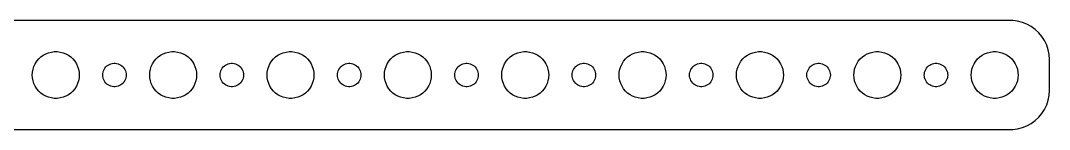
# Model space of a CAD drawing. Header units: metres. Extents: x -254 to 254, y -7 to 7.
# Drawn here: x 123 to 254.5, y -7 to 7 of the extents above; entities that cross this region are included whole.
import ezdxf

# ---------------------------------------------------------------- set-up
doc = ezdxf.new("R2010")
doc.units = ezdxf.units.M

msp = doc.modelspace()

# ---------------------------------------------------------------- linework, layer by layer
for p, q in [((249.814, 6.99013), (-249.814, 6.99013)), ((250.437, 6.91142), (249.814, 6.99013)), ((251.045, 6.75528), (250.437, 6.91142)), ((251.629, 6.52412), (251.045, 6.75528)), ((252.179, 6.22163), (251.629, 6.52412)), ((252.687, 5.85255), (252.179, 6.22163)), ((253.145, 5.42273), (252.687, 5.85255)), ((253.545, 4.93892), (253.145, 5.42273)), ((253.882, 4.40877), (253.545, 4.93892)), ((254.149, 3.84062), (253.882, 4.40877)), ((125.893, 2.53297), (126.223, 2.71448)), ((126.223, 2.71448), (126.573, 2.85316)), ((126.573, 2.85316), (126.938, 2.94685)), ((126.938, 2.94685), (127.312, 2.99408)), ((127.312, 2.99408), (127.688, 2.99408)), ((127.688, 2.99408), (128.062, 2.94685)), ((128.062, 2.94685), (128.427, 2.85316)), ((128.427, 2.85316), (128.777, 2.71448)), ((128.777, 2.71448), (129.107, 2.53297)), ((140.893, 2.53297), (141.223, 2.71448)), ((141.223, 2.71448), (141.573, 2.85316)), ((141.573, 2.85316), (141.938, 2.94685)), ((141.938, 2.94685), (142.312, 2.99408)), ((142.312, 2.99408), (142.688, 2.99408)), ((142.688, 2.99408), (143.062, 2.94685)), ((143.062, 2.94685), (143.427, 2.85316)), ((143.427, 2.85316), (143.777, 2.71448)), ((143.777, 2.71448), (144.107, 2.53297)), ((155.893, 2.53297), (156.223, 2.71448)), ((156.223, 2.71448), (156.573, 2.85316)), ((156.573, 2.85316), (156.938, 2.94685)), ((156.938, 2.94685), (157.312, 2.99408)), ((157.312, 2.99408), (157.688, 2.99408)), ((157.688, 2.99408), (158.062, 2.94685)), ((158.062, 2.94685), (158.427, 2.85316)), ((158.427, 2.85316), (158.777, 2.71448)), ((158.777, 2.71448), (159.107, 2.53297)), ((170.893, 2.53297), (171.223, 2.71448)), ((171.223, 2.71448), (171.573, 2.85316)), ((171.573, 2.85316), (171.938, 2.94685)), ((171.938, 2.94685), (172.312, 2.99408)), ((172.312, 2.99408), (172.688, 2.99408)), ((172.688, 2.99408), (173.062, 2.94685)), ((173.062, 2.94685), (173.427, 2.85316)), ((173.427, 2.85316), (173.777, 2.71448)), ((173.777, 2.71448), (174.107, 2.53297)), ((185.893, 2.53297), (186.223, 2.71448)), ((186.223, 2.71448), (186.573, 2.85316)), ((186.573, 2.85316), (186.938, 2.94685)), ((186.938, 2.94685), (187.312, 2.99408)), ((187.312, 2.99408), (187.688, 2.99408)), ((187.688, 2.99408), (188.062, 2.94685)), ((188.062, 2.94685), (188.427, 2.85316)), ((188.427, 2.85316), (188.777, 2.71448)), ((188.777, 2.71448), (189.107, 2.53297)), ((200.893, 2.53297), (201.223, 2.71448)), ((201.223, 2.71448), (201.573, 2.85316)), ((201.573, 2.85316), (201.938, 2.94685)), ((201.938, 2.94685), (202.312, 2.99408)), ((202.312, 2.99408), (202.688, 2.99408)), ((202.688, 2.99408), (203.062, 2.94685)), ((203.062, 2.94685), (203.427, 2.85316)), ((203.427, 2.85316), (203.777, 2.71448)), ((203.777, 2.71448), (204.107, 2.53297)), ((215.893, 2.53297), (216.223, 2.71448)), ((216.223, 2.71448), (216.573, 2.85316)), ((216.573, 2.85316), (216.938, 2.94685)), ((216.938, 2.94685), (217.312, 2.99408)), ((217.312, 2.99408), (217.688, 2.99408)), ((217.688, 2.99408), (218.062, 2.94685)), ((218.062, 2.94685), (218.427, 2.85316)), ((218.427, 2.85316), (218.777, 2.71448)), ((218.777, 2.71448), (219.107, 2.53297)), ((230.893, 2.53297), (231.223, 2.71448)), ((231.223, 2.71448), (231.573, 2.85316)), ((231.573, 2.85316), (231.938, 2.94685)), ((231.938, 2.94685), (232.312, 2.99408)), ((232.312, 2.99408), (232.688, 2.99408)), ((232.688, 2.99408), (233.062, 2.94685)), ((233.062, 2.94685), (233.427, 2.85316)), ((233.427, 2.85316), (233.777, 2.71448)), ((233.777, 2.71448), (234.107, 2.53297)), ((245.893, 2.53297), (246.223, 2.71448)), ((246.223, 2.71448), (246.573, 2.85316)), ((246.573, 2.85316), (246.938, 2.94685)), ((246.938, 2.94685), (247.312, 2.99408)), ((247.312, 2.99408), (247.688, 2.99408)), ((247.688, 2.99408), (248.062, 2.94685)), ((248.062, 2.94685), (248.427, 2.85316)), ((248.427, 2.85316), (248.777, 2.71448)), ((248.777, 2.71448), (249.107, 2.53297)), ((254.343, 3.24344), (254.149, 3.84062)), ((254.461, 2.62666), (254.343, 3.24344)), ((124.711, 1.10437), (124.871, 1.44525)), ((124.871, 1.44525), (125.073, 1.76335)), ((125.073, 1.76335), (125.313, 2.05363)), ((125.313, 2.05363), (125.588, 2.31154)), ((125.588, 2.31154), (125.893, 2.53297)), ((129.107, 2.53297), (129.412, 2.31154)), ((129.412, 2.31154), (129.687, 2.05363)), ((129.687, 2.05363), (129.927, 1.76335)), ((129.927, 1.76335), (130.129, 1.44525)), ((130.129, 1.44525), (130.289, 1.10437)), ((134.196, 1.26648), (134.361, 1.35724)), ((134.361, 1.35724), (134.536, 1.42657)), ((134.536, 1.42657), (134.719, 1.47342)), ((134.719, 1.47342), (134.906, 1.49704)), ((134.906, 1.49704), (135.094, 1.49704)), ((135.094, 1.49704), (135.281, 1.47342)), ((135.281, 1.47342), (135.464, 1.42657)), ((135.464, 1.42657), (135.639, 1.35724)), ((135.639, 1.35724), (135.804, 1.26648)), ((139.711, 1.10437), (139.871, 1.44525)), ((139.871, 1.44525), (140.073, 1.76335)), ((140.073, 1.76335), (140.313, 2.05363)), ((140.313, 2.05363), (140.588, 2.31154)), ((140.588, 2.31154), (140.893, 2.53297)), ((144.107, 2.53297), (144.412, 2.31154)), ((144.412, 2.31154), (144.687, 2.05363)), ((144.687, 2.05363), (144.927, 1.76335)), ((144.927, 1.76335), (145.129, 1.44525)), ((145.129, 1.44525), (145.289, 1.10437)), ((149.196, 1.26648), (149.361, 1.35724)), ((149.361, 1.35724), (149.536, 1.42657)), ((149.536, 1.42657), (149.719, 1.47342)), ((149.719, 1.47342), (149.906, 1.49704)), ((149.906, 1.49704), (150.094, 1.49704)), ((150.094, 1.49704), (150.281, 1.47342)), ((150.281, 1.47342), (150.464, 1.42657)), ((150.464, 1.42657), (150.639, 1.35724)), ((150.639, 1.35724), (150.804, 1.26648)), ((154.711, 1.10437), (154.871, 1.44525)), ((154.871, 1.44525), (155.073, 1.76335)), ((155.073, 1.76335), (155.313, 2.05363)), ((155.313, 2.05363), (155.588, 2.31154)), ((155.588, 2.31154), (155.893, 2.53297)), ((159.107, 2.53297), (159.412, 2.31154)), ((159.412, 2.31154), (159.687, 2.05363)), ((159.687, 2.05363), (159.927, 1.76335)), ((159.927, 1.76335), (160.129, 1.44525)), ((160.129, 1.44525), (160.289, 1.10437)), ((164.196, 1.26648), (164.361, 1.35724)), ((164.361, 1.35724), (164.536, 1.42657)), ((164.536, 1.42657), (164.719, 1.47342)), ((164.719, 1.47342), (164.906, 1.49704)), ((164.906, 1.49704), (165.094, 1.49704)), ((165.094, 1.49704), (165.281, 1.47342)), ((165.281, 1.47342), (165.464, 1.42657)), ((165.464, 1.42657), (165.639, 1.35724)), ((165.639, 1.35724), (165.804, 1.26648)), ((169.711, 1.10437), (169.871, 1.44525)), ((169.871, 1.44525), (170.073, 1.76335)), ((170.073, 1.76335), (170.313, 2.05363)), ((170.313, 2.05363), (170.588, 2.31154)), ((170.588, 2.31154), (170.893, 2.53297)), ((174.107, 2.53297), (174.412, 2.31154)), ((174.412, 2.31154), (174.687, 2.05363)), ((174.687, 2.05363), (174.927, 1.76335)), ((174.927, 1.76335), (175.129, 1.44525)), ((175.129, 1.44525), (175.289, 1.10437)), ((179.196, 1.26648), (179.361, 1.35724)), ((179.361, 1.35724), (179.536, 1.42657)), ((179.536, 1.42657), (179.719, 1.47342)), ((179.719, 1.47342), (179.906, 1.49704)), ((179.906, 1.49704), (180.094, 1.49704)), ((180.094, 1.49704), (180.281, 1.47342)), ((180.281, 1.47342), (180.464, 1.42657)), ((180.464, 1.42657), (180.639, 1.35724)), ((180.639, 1.35724), (180.804, 1.26648)), ((184.711, 1.10437), (184.871, 1.44525)), ((184.871, 1.44525), (185.073, 1.76335)), ((185.073, 1.76335), (185.313, 2.05363)), ((185.313, 2.05363), (185.588, 2.31154)), ((185.588, 2.31154), (185.893, 2.53297)), ((189.107, 2.53297), (189.412, 2.31154)), ((189.412, 2.31154), (189.687, 2.05363)), ((189.687, 2.05363), (189.927, 1.76335)), ((189.927, 1.76335), (190.129, 1.44525)), ((190.129, 1.44525), (190.289, 1.10437)), ((194.196, 1.26648), (194.361, 1.35724)), ((194.361, 1.35724), (194.536, 1.42657)), ((194.536, 1.42657), (194.719, 1.47342)), ((194.719, 1.47342), (194.906, 1.49704)), ((194.906, 1.49704), (195.094, 1.49704)), ((195.094, 1.49704), (195.281, 1.47342)), ((195.281, 1.47342), (195.464, 1.42657)), ((195.464, 1.42657), (195.639, 1.35724)), ((195.639, 1.35724), (195.804, 1.26648)), ((199.711, 1.10437), (199.871, 1.44525)), ((199.871, 1.44525), (200.073, 1.76335)), ((200.073, 1.76335), (200.313, 2.05363)), ((200.313, 2.05363), (200.588, 2.31154)), ((200.588, 2.31154), (200.893, 2.53297)), ((204.107, 2.53297), (204.412, 2.31154)), ((204.412, 2.31154), (204.687, 2.05363)), ((204.687, 2.05363), (204.927, 1.76335)), ((204.927, 1.76335), (205.129, 1.44525)), ((205.129, 1.44525), (205.289, 1.10437)), ((209.196, 1.26648), (209.361, 1.35724)), ((209.361, 1.35724), (209.536, 1.42657)), ((209.536, 1.42657), (209.719, 1.47342)), ((209.719, 1.47342), (209.906, 1.49704)), ((209.906, 1.49704), (210.094, 1.49704)), ((210.094, 1.49704), (210.281, 1.47342)), ((210.281, 1.47342), (210.464, 1.42657)), ((210.464, 1.42657), (210.639, 1.35724)), ((210.639, 1.35724), (210.804, 1.26648)), ((214.711, 1.10437), (214.871, 1.44525)), ((214.871, 1.44525), (215.073, 1.76335)), ((215.073, 1.76335), (215.313, 2.05363)), ((215.313, 2.05363), (215.588, 2.31154)), ((215.588, 2.31154), (215.893, 2.53297)), ((219.107, 2.53297), (219.412, 2.31154)), ((219.412, 2.31154), (219.687, 2.05363)), ((219.687, 2.05363), (219.927, 1.76335)), ((219.927, 1.76335), (220.129, 1.44525)), ((220.129, 1.44525), (220.289, 1.10437)), ((224.196, 1.26648), (224.361, 1.35724)), ((224.361, 1.35724), (224.536, 1.42657)), ((224.536, 1.42657), (224.719, 1.47342)), ((224.719, 1.47342), (224.906, 1.49704)), ((224.906, 1.49704), (225.094, 1.49704)), ((225.094, 1.49704), (225.281, 1.47342)), ((225.281, 1.47342), (225.464, 1.42657)), ((225.464, 1.42657), (225.639, 1.35724)), ((225.639, 1.35724), (225.804, 1.26648)), ((229.711, 1.10437), (229.871, 1.44525)), ((229.871, 1.44525), (230.073, 1.76335)), ((230.073, 1.76335), (230.313, 2.05363)), ((230.313, 2.05363), (230.588, 2.31154)), ((230.588, 2.31154), (230.893, 2.53297)), ((234.107, 2.53297), (234.412, 2.31154)), ((234.412, 2.31154), (234.687, 2.05363)), ((234.687, 2.05363), (234.927, 1.76335)), ((234.927, 1.76335), (235.129, 1.44525)), ((235.129, 1.44525), (235.289, 1.10437)), ((239.196, 1.26648), (239.361, 1.35724)), ((239.361, 1.35724), (239.536, 1.42657)), ((239.536, 1.42657), (239.719, 1.47342)), ((239.719, 1.47342), (239.906, 1.49704)), ((239.906, 1.49704), (240.094, 1.49704)), ((240.094, 1.49704), (240.281, 1.47342)), ((240.281, 1.47342), (240.464, 1.42657)), ((240.464, 1.42657), (240.639, 1.35724)), ((240.639, 1.35724), (240.804, 1.26648)), ((244.711, 1.10437), (244.871, 1.44525)), ((244.871, 1.44525), (245.073, 1.76335)), ((245.073, 1.76335), (245.313, 2.05363)), ((245.313, 2.05363), (245.588, 2.31154)), ((245.588, 2.31154), (245.893, 2.53297)), ((249.107, 2.53297), (249.412, 2.31154)), ((249.412, 2.31154), (249.687, 2.05363)), ((249.687, 2.05363), (249.927, 1.76335)), ((249.927, 1.76335), (250.129, 1.44525)), ((250.129, 1.44525), (250.289, 1.10437)), ((254.5, 2), (254.461, 2.62666)), ((254.5, -2), (254.5, 2)), ((124.5, 0), (124.524, 0.375992)), ((124.524, -0.375992), (124.5, 0)), ((124.524, 0.375992), (124.594, 0.746063)), ((124.594, 0.746063), (124.711, 1.10437)), ((130.289, 1.10437), (130.406, 0.746063)), ((130.406, 0.746063), (130.476, 0.375992)), ((130.476, 0.375992), (130.5, 0)), ((130.5, 0), (130.476, -0.375992)), ((133.5, 0), (133.512, 0.187988)), ((133.512, -0.187988), (133.5, 0)), ((133.512, 0.187988), (133.547, 0.373032)), ((133.547, 0.373032), (133.605, 0.552185)), ((133.605, 0.552185), (133.686, 0.722626)), ((133.686, 0.722626), (133.786, 0.881668)), ((133.786, 0.881668), (133.907, 1.02681)), ((133.907, 1.02681), (134.044, 1.15576)), ((134.044, 1.15576), (134.196, 1.26648)), ((135.804, 1.26648), (135.956, 1.15576)), ((135.956, 1.15576), (136.093, 1.02681)), ((136.093, 1.02681), (136.214, 0.881668)), ((136.214, 0.881668), (136.314, 0.722626)), ((136.314, 0.722626), (136.395, 0.552185)), ((136.395, 0.552185), (136.453, 0.373032)), ((136.453, 0.373032), (136.488, 0.187988)), ((136.488, 0.187988), (136.5, 0)), ((136.5, 0), (136.488, -0.187988)), ((139.5, 0), (139.524, 0.375992)), ((139.524, -0.375992), (139.5, 0)), ((139.524, 0.375992), (139.594, 0.746063)), ((139.594, 0.746063), (139.711, 1.10437)), ((145.289, 1.10437), (145.406, 0.746063)), ((145.406, 0.746063), (145.476, 0.375992)), ((145.476, 0.375992), (145.5, 0)), ((145.5, 0), (145.476, -0.375992)), ((148.5, 0), (148.512, 0.187988)), ((148.512, -0.187988), (148.5, 0)), ((148.512, 0.187988), (148.547, 0.373032)), ((148.547, 0.373032), (148.605, 0.552185)), ((148.605, 0.552185), (148.686, 0.722626)), ((148.686, 0.722626), (148.786, 0.881668)), ((148.786, 0.881668), (148.907, 1.02681)), ((148.907, 1.02681), (149.044, 1.15576)), ((149.044, 1.15576), (149.196, 1.26648)), ((150.804, 1.26648), (150.956, 1.15576)), ((150.956, 1.15576), (151.093, 1.02681)), ((151.093, 1.02681), (151.214, 0.881668)), ((151.214, 0.881668), (151.314, 0.722626)), ((151.314, 0.722626), (151.395, 0.552185)), ((151.395, 0.552185), (151.453, 0.373032)), ((151.453, 0.373032), (151.488, 0.187988)), ((151.488, 0.187988), (151.5, 0)), ((151.5, 0), (151.488, -0.187988)), ((154.5, 0), (154.524, 0.375992)), ((154.524, -0.375992), (154.5, 0)), ((154.524, 0.375992), (154.594, 0.746063)), ((154.594, 0.746063), (154.711, 1.10437)), ((160.289, 1.10437), (160.406, 0.746063)), ((160.406, 0.746063), (160.476, 0.375992)), ((160.476, 0.375992), (160.5, 0)), ((160.5, 0), (160.476, -0.375992)), ((163.5, 0), (163.512, 0.187988)), ((163.512, -0.187988), (163.5, 0)), ((163.512, 0.187988), (163.547, 0.373032)), ((163.547, 0.373032), (163.605, 0.552185)), ((163.605, 0.552185), (163.686, 0.722626)), ((163.686, 0.722626), (163.786, 0.881668)), ((163.786, 0.881668), (163.907, 1.02681)), ((163.907, 1.02681), (164.044, 1.15576)), ((164.044, 1.15576), (164.196, 1.26648)), ((165.804, 1.26648), (165.956, 1.15576)), ((165.956, 1.15576), (166.093, 1.02681)), ((166.093, 1.02681), (166.214, 0.881668)), ((166.214, 0.881668), (166.314, 0.722626)), ((166.314, 0.722626), (166.395, 0.552185)), ((166.395, 0.552185), (166.453, 0.373032)), ((166.453, 0.373032), (166.488, 0.187988)), ((166.488, 0.187988), (166.5, 0)), ((166.5, 0), (166.488, -0.187988)), ((169.5, 0), (169.524, 0.375992)), ((169.524, -0.375992), (169.5, 0)), ((169.524, 0.375992), (169.594, 0.746063)), ((169.594, 0.746063), (169.711, 1.10437)), ((175.289, 1.10437), (175.406, 0.746063)), ((175.406, 0.746063), (175.476, 0.375992)), ((175.476, 0.375992), (175.5, 0)), ((175.5, 0), (175.476, -0.375992)), ((178.5, 0), (178.512, 0.187988)), ((178.512, -0.187988), (178.5, 0)), ((178.512, 0.187988), (178.547, 0.373032)), ((178.547, 0.373032), (178.605, 0.552185)), ((178.605, 0.552185), (178.686, 0.722626)), ((178.686, 0.722626), (178.786, 0.881668)), ((178.786, 0.881668), (178.907, 1.02681)), ((178.907, 1.02681), (179.044, 1.15576)), ((179.044, 1.15576), (179.196, 1.26648)), ((180.804, 1.26648), (180.956, 1.15576)), ((180.956, 1.15576), (181.093, 1.02681)), ((181.093, 1.02681), (181.214, 0.881668)), ((181.214, 0.881668), (181.314, 0.722626)), ((181.314, 0.722626), (181.395, 0.552185)), ((181.395, 0.552185), (181.453, 0.373032)), ((181.453, 0.373032), (181.488, 0.187988)), ((181.488, 0.187988), (181.5, 0)), ((181.5, 0), (181.488, -0.187988)), ((184.5, 0), (184.524, 0.375992)), ((184.524, -0.375992), (184.5, 0)), ((184.524, 0.375992), (184.594, 0.746063)), ((184.594, 0.746063), (184.711, 1.10437)), ((190.289, 1.10437), (190.406, 0.746063)), ((190.406, 0.746063), (190.476, 0.375992)), ((190.476, 0.375992), (190.5, 0)), ((190.5, 0), (190.476, -0.375992)), ((193.5, 0), (193.512, 0.187988)), ((193.512, -0.187988), (193.5, 0)), ((193.512, 0.187988), (193.547, 0.373032)), ((193.547, 0.373032), (193.605, 0.552185)), ((193.605, 0.552185), (193.686, 0.722626)), ((193.686, 0.722626), (193.786, 0.881668)), ((193.786, 0.881668), (193.907, 1.02681)), ((193.907, 1.02681), (194.044, 1.15576)), ((194.044, 1.15576), (194.196, 1.26648)), ((195.804, 1.26648), (195.956, 1.15576)), ((195.956, 1.15576), (196.093, 1.02681)), ((196.093, 1.02681), (196.214, 0.881668)), ((196.214, 0.881668), (196.314, 0.722626)), ((196.314, 0.722626), (196.395, 0.552185)), ((196.395, 0.552185), (196.453, 0.373032)), ((196.453, 0.373032), (196.488, 0.187988)), ((196.488, 0.187988), (196.5, 0)), ((196.5, 0), (196.488, -0.187988)), ((199.5, 0), (199.524, 0.375992)), ((199.524, -0.375992), (199.5, 0)), ((199.524, 0.375992), (199.594, 0.746063)), ((199.594, 0.746063), (199.711, 1.10437)), ((205.289, 1.10437), (205.406, 0.746063)), ((205.406, 0.746063), (205.476, 0.375992)), ((205.476, 0.375992), (205.5, 0)), ((205.5, 0), (205.476, -0.375992)), ((208.5, 0), (208.512, 0.187988)), ((208.512, -0.187988), (208.5, 0)), ((208.512, 0.187988), (208.547, 0.373032)), ((208.547, 0.373032), (208.605, 0.552185)), ((208.605, 0.552185), (208.686, 0.722626)), ((208.686, 0.722626), (208.786, 0.881668)), ((208.786, 0.881668), (208.907, 1.02681)), ((208.907, 1.02681), (209.044, 1.15576)), ((209.044, 1.15576), (209.196, 1.26648)), ((210.804, 1.26648), (210.956, 1.15576)), ((210.956, 1.15576), (211.093, 1.02681)), ((211.093, 1.02681), (211.214, 0.881668)), ((211.214, 0.881668), (211.314, 0.722626)), ((211.314, 0.722626), (211.395, 0.552185)), ((211.395, 0.552185), (211.453, 0.373032)), ((211.453, 0.373032), (211.488, 0.187988)), ((211.488, 0.187988), (211.5, 0)), ((211.5, 0), (211.488, -0.187988)), ((214.5, 0), (214.524, 0.375992)), ((214.524, -0.375992), (214.5, 0)), ((214.524, 0.375992), (214.594, 0.746063)), ((214.594, 0.746063), (214.711, 1.10437)), ((220.289, 1.10437), (220.406, 0.746063)), ((220.406, 0.746063), (220.476, 0.375992)), ((220.476, 0.375992), (220.5, 0)), ((220.5, 0), (220.476, -0.375992)), ((223.5, 0), (223.512, 0.187988)), ((223.512, -0.187988), (223.5, 0)), ((223.512, 0.187988), (223.547, 0.373032)), ((223.547, 0.373032), (223.605, 0.552185)), ((223.605, 0.552185), (223.686, 0.722626)), ((223.686, 0.722626), (223.786, 0.881668)), ((223.786, 0.881668), (223.907, 1.02681)), ((223.907, 1.02681), (224.044, 1.15576)), ((224.044, 1.15576), (224.196, 1.26648)), ((225.804, 1.26648), (225.956, 1.15576)), ((225.956, 1.15576), (226.093, 1.02681)), ((226.093, 1.02681), (226.214, 0.881668)), ((226.214, 0.881668), (226.314, 0.722626)), ((226.314, 0.722626), (226.395, 0.552185)), ((226.395, 0.552185), (226.453, 0.373032)), ((226.453, 0.373032), (226.488, 0.187988)), ((226.488, 0.187988), (226.5, 0)), ((226.5, 0), (226.488, -0.187988)), ((229.5, 0), (229.524, 0.375992)), ((229.524, -0.375992), (229.5, 0)), ((229.524, 0.375992), (229.594, 0.746063)), ((229.594, 0.746063), (229.711, 1.10437)), ((235.289, 1.10437), (235.406, 0.746063)), ((235.406, 0.746063), (235.476, 0.375992)), ((235.476, 0.375992), (235.5, 0)), ((235.5, 0), (235.476, -0.375992)), ((238.5, 0), (238.512, 0.187988)), ((238.512, -0.187988), (238.5, 0)), ((238.512, 0.187988), (238.547, 0.373032)), ((238.547, 0.373032), (238.605, 0.552185)), ((238.605, 0.552185), (238.686, 0.722626)), ((238.686, 0.722626), (238.786, 0.881668)), ((238.786, 0.881668), (238.907, 1.02681)), ((238.907, 1.02681), (239.044, 1.15576)), ((239.044, 1.15576), (239.196, 1.26648)), ((240.804, 1.26648), (240.956, 1.15576)), ((240.956, 1.15576), (241.093, 1.02681)), ((241.093, 1.02681), (241.214, 0.881668)), ((241.214, 0.881668), (241.314, 0.722626)), ((241.314, 0.722626), (241.395, 0.552185)), ((241.395, 0.552185), (241.453, 0.373032)), ((241.453, 0.373032), (241.488, 0.187988)), ((241.488, 0.187988), (241.5, 0)), ((241.5, 0), (241.488, -0.187988)), ((244.5, 0), (244.524, 0.375992)), ((244.524, -0.375992), (244.5, 0)), ((244.524, 0.375992), (244.594, 0.746063)), ((244.594, 0.746063), (244.711, 1.10437)), ((250.289, 1.10437), (250.406, 0.746063)), ((250.406, 0.746063), (250.476, 0.375992)), ((250.476, 0.375992), (250.5, 0)), ((250.5, 0), (250.476, -0.375992)), ((124.594, -0.746063), (124.524, -0.375992)), ((124.711, -1.10437), (124.594, -0.746063)), ((124.871, -1.44525), (124.711, -1.10437)), ((130.289, -1.10437), (130.129, -1.44525)), ((130.406, -0.746063), (130.289, -1.10437)), ((130.476, -0.375992), (130.406, -0.746063)), ((133.547, -0.373032), (133.512, -0.187988)), ((133.605, -0.552185), (133.547, -0.373032)), ((133.686, -0.722626), (133.605, -0.552185)), ((133.786, -0.881668), (133.686, -0.722626)), ((133.907, -1.02681), (133.786, -0.881668)), ((134.044, -1.15576), (133.907, -1.02681)), ((134.196, -1.26648), (134.044, -1.15576)), ((134.361, -1.35724), (134.196, -1.26648)), ((135.804, -1.26648), (135.639, -1.35724)), ((135.956, -1.15576), (135.804, -1.26648)), ((136.093, -1.02681), (135.956, -1.15576)), ((136.214, -0.881668), (136.093, -1.02681)), ((136.314, -0.722626), (136.214, -0.881668)), ((136.395, -0.552185), (136.314, -0.722626)), ((136.453, -0.373032), (136.395, -0.552185)), ((136.488, -0.187988), (136.453, -0.373032)), ((139.594, -0.746063), (139.524, -0.375992)), ((139.711, -1.10437), (139.594, -0.746063)), ((139.871, -1.44525), (139.711, -1.10437)), ((145.289, -1.10437), (145.129, -1.44525)), ((145.406, -0.746063), (145.289, -1.10437)), ((145.476, -0.375992), (145.406, -0.746063)), ((148.547, -0.373032), (148.512, -0.187988)), ((148.605, -0.552185), (148.547, -0.373032)), ((148.686, -0.722626), (148.605, -0.552185)), ((148.786, -0.881668), (148.686, -0.722626)), ((148.907, -1.02681), (148.786, -0.881668)), ((149.044, -1.15576), (148.907, -1.02681)), ((149.196, -1.26648), (149.044, -1.15576)), ((149.361, -1.35724), (149.196, -1.26648)), ((150.804, -1.26648), (150.639, -1.35724)), ((150.956, -1.15576), (150.804, -1.26648)), ((151.093, -1.02681), (150.956, -1.15576)), ((151.214, -0.881668), (151.093, -1.02681)), ((151.314, -0.722626), (151.214, -0.881668)), ((151.395, -0.552185), (151.314, -0.722626)), ((151.453, -0.373032), (151.395, -0.552185)), ((151.488, -0.187988), (151.453, -0.373032)), ((154.594, -0.746063), (154.524, -0.375992)), ((154.711, -1.10437), (154.594, -0.746063)), ((154.871, -1.44525), (154.711, -1.10437)), ((160.289, -1.10437), (160.129, -1.44525)), ((160.406, -0.746063), (160.289, -1.10437)), ((160.476, -0.375992), (160.406, -0.746063)), ((163.547, -0.373032), (163.512, -0.187988)), ((163.605, -0.552185), (163.547, -0.373032)), ((163.686, -0.722626), (163.605, -0.552185)), ((163.786, -0.881668), (163.686, -0.722626)), ((163.907, -1.02681), (163.786, -0.881668)), ((164.044, -1.15576), (163.907, -1.02681)), ((164.196, -1.26648), (164.044, -1.15576)), ((164.361, -1.35724), (164.196, -1.26648)), ((165.804, -1.26648), (165.639, -1.35724)), ((165.956, -1.15576), (165.804, -1.26648)), ((166.093, -1.02681), (165.956, -1.15576)), ((166.214, -0.881668), (166.093, -1.02681)), ((166.314, -0.722626), (166.214, -0.881668)), ((166.395, -0.552185), (166.314, -0.722626)), ((166.453, -0.373032), (166.395, -0.552185)), ((166.488, -0.187988), (166.453, -0.373032)), ((169.594, -0.746063), (169.524, -0.375992)), ((169.711, -1.10437), (169.594, -0.746063)), ((169.871, -1.44525), (169.711, -1.10437)), ((175.289, -1.10437), (175.129, -1.44525)), ((175.406, -0.746063), (175.289, -1.10437)), ((175.476, -0.375992), (175.406, -0.746063)), ((178.547, -0.373032), (178.512, -0.187988)), ((178.605, -0.552185), (178.547, -0.373032)), ((178.686, -0.722626), (178.605, -0.552185)), ((178.786, -0.881668), (178.686, -0.722626)), ((178.907, -1.02681), (178.786, -0.881668)), ((179.044, -1.15576), (178.907, -1.02681)), ((179.196, -1.26648), (179.044, -1.15576)), ((179.361, -1.35724), (179.196, -1.26648)), ((180.804, -1.26648), (180.639, -1.35724)), ((180.956, -1.15576), (180.804, -1.26648)), ((181.093, -1.02681), (180.956, -1.15576)), ((181.214, -0.881668), (181.093, -1.02681)), ((181.314, -0.722626), (181.214, -0.881668)), ((181.395, -0.552185), (181.314, -0.722626)), ((181.453, -0.373032), (181.395, -0.552185)), ((181.488, -0.187988), (181.453, -0.373032)), ((184.594, -0.746063), (184.524, -0.375992)), ((184.711, -1.10437), (184.594, -0.746063)), ((184.871, -1.44525), (184.711, -1.10437)), ((190.289, -1.10437), (190.129, -1.44525)), ((190.406, -0.746063), (190.289, -1.10437)), ((190.476, -0.375992), (190.406, -0.746063)), ((193.547, -0.373032), (193.512, -0.187988)), ((193.605, -0.552185), (193.547, -0.373032)), ((193.686, -0.722626), (193.605, -0.552185)), ((193.786, -0.881668), (193.686, -0.722626)), ((193.907, -1.02681), (193.786, -0.881668)), ((194.044, -1.15576), (193.907, -1.02681)), ((194.196, -1.26648), (194.044, -1.15576)), ((194.361, -1.35724), (194.196, -1.26648)), ((195.804, -1.26648), (195.639, -1.35724)), ((195.956, -1.15576), (195.804, -1.26648)), ((196.093, -1.02681), (195.956, -1.15576)), ((196.214, -0.881668), (196.093, -1.02681)), ((196.314, -0.722626), (196.214, -0.881668)), ((196.395, -0.552185), (196.314, -0.722626)), ((196.453, -0.373032), (196.395, -0.552185)), ((196.488, -0.187988), (196.453, -0.373032)), ((199.594, -0.746063), (199.524, -0.375992)), ((199.711, -1.10437), (199.594, -0.746063)), ((199.871, -1.44525), (199.711, -1.10437)), ((205.289, -1.10437), (205.129, -1.44525)), ((205.406, -0.746063), (205.289, -1.10437)), ((205.476, -0.375992), (205.406, -0.746063)), ((208.547, -0.373032), (208.512, -0.187988)), ((208.605, -0.552185), (208.547, -0.373032)), ((208.686, -0.722626), (208.605, -0.552185)), ((208.786, -0.881668), (208.686, -0.722626)), ((208.907, -1.02681), (208.786, -0.881668)), ((209.044, -1.15576), (208.907, -1.02681)), ((209.196, -1.26648), (209.044, -1.15576)), ((209.361, -1.35724), (209.196, -1.26648)), ((210.804, -1.26648), (210.639, -1.35724)), ((210.956, -1.15576), (210.804, -1.26648)), ((211.093, -1.02681), (210.956, -1.15576)), ((211.214, -0.881668), (211.093, -1.02681)), ((211.314, -0.722626), (211.214, -0.881668)), ((211.395, -0.552185), (211.314, -0.722626)), ((211.453, -0.373032), (211.395, -0.552185)), ((211.488, -0.187988), (211.453, -0.373032)), ((214.594, -0.746063), (214.524, -0.375992)), ((214.711, -1.10437), (214.594, -0.746063)), ((214.871, -1.44525), (214.711, -1.10437)), ((220.289, -1.10437), (220.129, -1.44525)), ((220.406, -0.746063), (220.289, -1.10437)), ((220.476, -0.375992), (220.406, -0.746063)), ((223.547, -0.373032), (223.512, -0.187988)), ((223.605, -0.552185), (223.547, -0.373032)), ((223.686, -0.722626), (223.605, -0.552185)), ((223.786, -0.881668), (223.686, -0.722626)), ((223.907, -1.02681), (223.786, -0.881668)), ((224.044, -1.15576), (223.907, -1.02681)), ((224.196, -1.26648), (224.044, -1.15576)), ((224.361, -1.35724), (224.196, -1.26648)), ((225.804, -1.26648), (225.639, -1.35724)), ((225.956, -1.15576), (225.804, -1.26648)), ((226.093, -1.02681), (225.956, -1.15576)), ((226.214, -0.881668), (226.093, -1.02681)), ((226.314, -0.722626), (226.214, -0.881668)), ((226.395, -0.552185), (226.314, -0.722626)), ((226.453, -0.373032), (226.395, -0.552185)), ((226.488, -0.187988), (226.453, -0.373032)), ((229.594, -0.746063), (229.524, -0.375992)), ((229.711, -1.10437), (229.594, -0.746063)), ((229.871, -1.44525), (229.711, -1.10437)), ((235.289, -1.10437), (235.129, -1.44525)), ((235.406, -0.746063), (235.289, -1.10437)), ((235.476, -0.375992), (235.406, -0.746063)), ((238.547, -0.373032), (238.512, -0.187988)), ((238.605, -0.552185), (238.547, -0.373032)), ((238.686, -0.722626), (238.605, -0.552185)), ((238.786, -0.881668), (238.686, -0.722626)), ((238.907, -1.02681), (238.786, -0.881668)), ((239.044, -1.15576), (238.907, -1.02681)), ((239.196, -1.26648), (239.044, -1.15576)), ((239.361, -1.35724), (239.196, -1.26648)), ((240.804, -1.26648), (240.639, -1.35724)), ((240.956, -1.15576), (240.804, -1.26648)), ((241.093, -1.02681), (240.956, -1.15576)), ((241.214, -0.881668), (241.093, -1.02681)), ((241.314, -0.722626), (241.214, -0.881668)), ((241.395, -0.552185), (241.314, -0.722626)), ((241.453, -0.373032), (241.395, -0.552185)), ((241.488, -0.187988), (241.453, -0.373032)), ((244.594, -0.746063), (244.524, -0.375992)), ((244.711, -1.10437), (244.594, -0.746063)), ((244.871, -1.44525), (244.711, -1.10437)), ((250.289, -1.10437), (250.129, -1.44525)), ((250.406, -0.746063), (250.289, -1.10437)), ((250.476, -0.375992), (250.406, -0.746063)), ((125.073, -1.76335), (124.871, -1.44525)), ((125.313, -2.05363), (125.073, -1.76335)), ((125.588, -2.31154), (125.313, -2.05363)), ((125.893, -2.53297), (125.588, -2.31154)), ((126.223, -2.71448), (125.893, -2.53297)), ((129.107, -2.53297), (128.777, -2.71448)), ((129.412, -2.31154), (129.107, -2.53297)), ((129.687, -2.05363), (129.412, -2.31154)), ((129.927, -1.76335), (129.687, -2.05363)), ((130.129, -1.44525), (129.927, -1.76335)), ((134.536, -1.42657), (134.361, -1.35724)), ((134.719, -1.47342), (134.536, -1.42657)), ((134.906, -1.49704), (134.719, -1.47342)), ((135.094, -1.49704), (134.906, -1.49704)), ((135.281, -1.47342), (135.094, -1.49704)), ((135.464, -1.42657), (135.281, -1.47342)), ((135.639, -1.35724), (135.464, -1.42657)), ((140.073, -1.76335), (139.871, -1.44525)), ((140.313, -2.05363), (140.073, -1.76335)), ((140.588, -2.31154), (140.313, -2.05363)), ((140.893, -2.53297), (140.588, -2.31154)), ((141.223, -2.71448), (140.893, -2.53297)), ((144.107, -2.53297), (143.777, -2.71448)), ((144.412, -2.31154), (144.107, -2.53297)), ((144.687, -2.05363), (144.412, -2.31154)), ((144.927, -1.76335), (144.687, -2.05363)), ((145.129, -1.44525), (144.927, -1.76335)), ((149.536, -1.42657), (149.361, -1.35724)), ((149.719, -1.47342), (149.536, -1.42657)), ((149.906, -1.49704), (149.719, -1.47342)), ((150.094, -1.49704), (149.906, -1.49704)), ((150.281, -1.47342), (150.094, -1.49704)), ((150.464, -1.42657), (150.281, -1.47342)), ((150.639, -1.35724), (150.464, -1.42657)), ((155.073, -1.76335), (154.871, -1.44525)), ((155.313, -2.05363), (155.073, -1.76335)), ((155.588, -2.31154), (155.313, -2.05363)), ((155.893, -2.53297), (155.588, -2.31154)), ((156.223, -2.71448), (155.893, -2.53297)), ((159.107, -2.53297), (158.777, -2.71448)), ((159.412, -2.31154), (159.107, -2.53297)), ((159.687, -2.05363), (159.412, -2.31154)), ((159.927, -1.76335), (159.687, -2.05363)), ((160.129, -1.44525), (159.927, -1.76335)), ((164.536, -1.42657), (164.361, -1.35724)), ((164.719, -1.47342), (164.536, -1.42657)), ((164.906, -1.49704), (164.719, -1.47342)), ((165.094, -1.49704), (164.906, -1.49704)), ((165.281, -1.47342), (165.094, -1.49704)), ((165.464, -1.42657), (165.281, -1.47342)), ((165.639, -1.35724), (165.464, -1.42657)), ((170.073, -1.76335), (169.871, -1.44525)), ((170.313, -2.05363), (170.073, -1.76335)), ((170.588, -2.31154), (170.313, -2.05363)), ((170.893, -2.53297), (170.588, -2.31154)), ((171.223, -2.71448), (170.893, -2.53297)), ((174.107, -2.53297), (173.777, -2.71448)), ((174.412, -2.31154), (174.107, -2.53297)), ((174.687, -2.05363), (174.412, -2.31154)), ((174.927, -1.76335), (174.687, -2.05363)), ((175.129, -1.44525), (174.927, -1.76335)), ((179.536, -1.42657), (179.361, -1.35724)), ((179.719, -1.47342), (179.536, -1.42657)), ((179.906, -1.49704), (179.719, -1.47342)), ((180.094, -1.49704), (179.906, -1.49704)), ((180.281, -1.47342), (180.094, -1.49704)), ((180.464, -1.42657), (180.281, -1.47342)), ((180.639, -1.35724), (180.464, -1.42657)), ((185.073, -1.76335), (184.871, -1.44525)), ((185.313, -2.05363), (185.073, -1.76335)), ((185.588, -2.31154), (185.313, -2.05363)), ((185.893, -2.53297), (185.588, -2.31154)), ((186.223, -2.71448), (185.893, -2.53297)), ((189.107, -2.53297), (188.777, -2.71448)), ((189.412, -2.31154), (189.107, -2.53297)), ((189.687, -2.05363), (189.412, -2.31154)), ((189.927, -1.76335), (189.687, -2.05363)), ((190.129, -1.44525), (189.927, -1.76335)), ((194.536, -1.42657), (194.361, -1.35724)), ((194.719, -1.47342), (194.536, -1.42657)), ((194.906, -1.49704), (194.719, -1.47342)), ((195.094, -1.49704), (194.906, -1.49704)), ((195.281, -1.47342), (195.094, -1.49704)), ((195.464, -1.42657), (195.281, -1.47342)), ((195.639, -1.35724), (195.464, -1.42657)), ((200.073, -1.76335), (199.871, -1.44525)), ((200.313, -2.05363), (200.073, -1.76335)), ((200.588, -2.31154), (200.313, -2.05363)), ((200.893, -2.53297), (200.588, -2.31154)), ((201.223, -2.71448), (200.893, -2.53297)), ((204.107, -2.53297), (203.777, -2.71448)), ((204.412, -2.31154), (204.107, -2.53297)), ((204.687, -2.05363), (204.412, -2.31154)), ((204.927, -1.76335), (204.687, -2.05363)), ((205.129, -1.44525), (204.927, -1.76335)), ((209.536, -1.42657), (209.361, -1.35724)), ((209.719, -1.47342), (209.536, -1.42657)), ((209.906, -1.49704), (209.719, -1.47342)), ((210.094, -1.49704), (209.906, -1.49704)), ((210.281, -1.47342), (210.094, -1.49704)), ((210.464, -1.42657), (210.281, -1.47342)), ((210.639, -1.35724), (210.464, -1.42657)), ((215.073, -1.76335), (214.871, -1.44525)), ((215.313, -2.05363), (215.073, -1.76335)), ((215.588, -2.31154), (215.313, -2.05363)), ((215.893, -2.53297), (215.588, -2.31154)), ((216.223, -2.71448), (215.893, -2.53297)), ((219.107, -2.53297), (218.777, -2.71448)), ((219.412, -2.31154), (219.107, -2.53297)), ((219.687, -2.05363), (219.412, -2.31154)), ((219.927, -1.76335), (219.687, -2.05363)), ((220.129, -1.44525), (219.927, -1.76335)), ((224.536, -1.42657), (224.361, -1.35724)), ((224.719, -1.47342), (224.536, -1.42657)), ((224.906, -1.49704), (224.719, -1.47342)), ((225.094, -1.49704), (224.906, -1.49704)), ((225.281, -1.47342), (225.094, -1.49704)), ((225.464, -1.42657), (225.281, -1.47342)), ((225.639, -1.35724), (225.464, -1.42657)), ((230.073, -1.76335), (229.871, -1.44525)), ((230.313, -2.05363), (230.073, -1.76335)), ((230.588, -2.31154), (230.313, -2.05363)), ((230.893, -2.53297), (230.588, -2.31154)), ((231.223, -2.71448), (230.893, -2.53297)), ((234.107, -2.53297), (233.777, -2.71448)), ((234.412, -2.31154), (234.107, -2.53297)), ((234.687, -2.05363), (234.412, -2.31154)), ((234.927, -1.76335), (234.687, -2.05363)), ((235.129, -1.44525), (234.927, -1.76335)), ((239.536, -1.42657), (239.361, -1.35724)), ((239.719, -1.47342), (239.536, -1.42657)), ((239.906, -1.49704), (239.719, -1.47342)), ((240.094, -1.49704), (239.906, -1.49704)), ((240.281, -1.47342), (240.094, -1.49704)), ((240.464, -1.42657), (240.281, -1.47342)), ((240.639, -1.35724), (240.464, -1.42657)), ((245.073, -1.76335), (244.871, -1.44525)), ((245.313, -2.05363), (245.073, -1.76335)), ((245.588, -2.31154), (245.313, -2.05363)), ((245.893, -2.53297), (245.588, -2.31154)), ((246.223, -2.71448), (245.893, -2.53297)), ((249.107, -2.53297), (248.777, -2.71448)), ((249.412, -2.31154), (249.107, -2.53297)), ((249.687, -2.05363), (249.412, -2.31154)), ((249.927, -1.76335), (249.687, -2.05363)), ((250.129, -1.44525), (249.927, -1.76335)), ((254.343, -3.24344), (254.461, -2.62666)), ((254.461, -2.62666), (254.5, -2)), ((126.573, -2.85316), (126.223, -2.71448)), ((126.938, -2.94685), (126.573, -2.85316)), ((127.312, -2.99408), (126.938, -2.94685)), ((127.688, -2.99408), (127.312, -2.99408)), ((128.062, -2.94685), (127.688, -2.99408)), ((128.427, -2.85316), (128.062, -2.94685)), ((128.777, -2.71448), (128.427, -2.85316)), ((141.573, -2.85316), (141.223, -2.71448)), ((141.938, -2.94685), (141.573, -2.85316)), ((142.312, -2.99408), (141.938, -2.94685)), ((142.688, -2.99408), (142.312, -2.99408)), ((143.062, -2.94685), (142.688, -2.99408)), ((143.427, -2.85316), (143.062, -2.94685)), ((143.777, -2.71448), (143.427, -2.85316)), ((156.573, -2.85316), (156.223, -2.71448)), ((156.938, -2.94685), (156.573, -2.85316)), ((157.312, -2.99408), (156.938, -2.94685)), ((157.688, -2.99408), (157.312, -2.99408)), ((158.062, -2.94685), (157.688, -2.99408)), ((158.427, -2.85316), (158.062, -2.94685)), ((158.777, -2.71448), (158.427, -2.85316)), ((171.573, -2.85316), (171.223, -2.71448)), ((171.938, -2.94685), (171.573, -2.85316)), ((172.312, -2.99408), (171.938, -2.94685)), ((172.688, -2.99408), (172.312, -2.99408)), ((173.062, -2.94685), (172.688, -2.99408)), ((173.427, -2.85316), (173.062, -2.94685)), ((173.777, -2.71448), (173.427, -2.85316)), ((186.573, -2.85316), (186.223, -2.71448)), ((186.938, -2.94685), (186.573, -2.85316)), ((187.312, -2.99408), (186.938, -2.94685)), ((187.688, -2.99408), (187.312, -2.99408)), ((188.062, -2.94685), (187.688, -2.99408)), ((188.427, -2.85316), (188.062, -2.94685)), ((188.777, -2.71448), (188.427, -2.85316)), ((201.573, -2.85316), (201.223, -2.71448)), ((201.938, -2.94685), (201.573, -2.85316)), ((202.312, -2.99408), (201.938, -2.94685)), ((202.688, -2.99408), (202.312, -2.99408)), ((203.062, -2.94685), (202.688, -2.99408)), ((203.427, -2.85316), (203.062, -2.94685)), ((203.777, -2.71448), (203.427, -2.85316)), ((216.573, -2.85316), (216.223, -2.71448)), ((216.938, -2.94685), (216.573, -2.85316)), ((217.312, -2.99408), (216.938, -2.94685)), ((217.688, -2.99408), (217.312, -2.99408)), ((218.062, -2.94685), (217.688, -2.99408)), ((218.427, -2.85316), (218.062, -2.94685)), ((218.777, -2.71448), (218.427, -2.85316)), ((231.573, -2.85316), (231.223, -2.71448)), ((231.938, -2.94685), (231.573, -2.85316)), ((232.312, -2.99408), (231.938, -2.94685)), ((232.688, -2.99408), (232.312, -2.99408)), ((233.062, -2.94685), (232.688, -2.99408)), ((233.427, -2.85316), (233.062, -2.94685)), ((233.777, -2.71448), (233.427, -2.85316)), ((246.573, -2.85316), (246.223, -2.71448)), ((246.938, -2.94685), (246.573, -2.85316)), ((247.312, -2.99408), (246.938, -2.94685)), ((247.688, -2.99408), (247.312, -2.99408)), ((248.062, -2.94685), (247.688, -2.99408)), ((248.427, -2.85316), (248.062, -2.94685)), ((248.777, -2.71448), (248.427, -2.85316)), ((253.882, -4.40877), (254.149, -3.84062)), ((254.149, -3.84062), (254.343, -3.24344)), ((253.145, -5.42273), (253.545, -4.93892)), ((253.545, -4.93892), (253.882, -4.40877)), ((251.045, -6.75528), (251.629, -6.52412)), ((251.629, -6.52412), (252.179, -6.22163)), ((252.179, -6.22163), (252.687, -5.85255)), ((252.687, -5.85255), (253.145, -5.42273)), ((-249.814, -6.99013), (249.814, -6.99013)), ((249.814, -6.99013), (250.437, -6.91142)), ((250.437, -6.91142), (251.045, -6.75528))]:
    msp.add_line(p, q)

doc.saveas('drawing.dxf')
